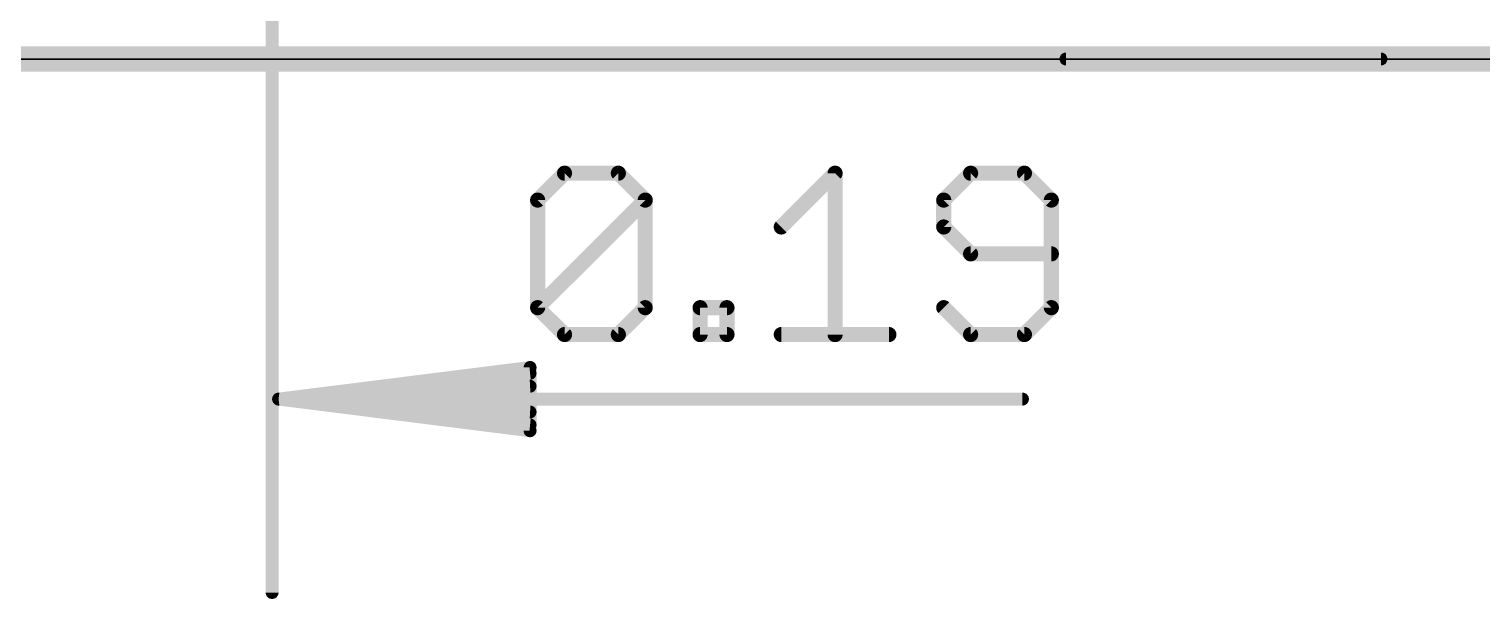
# Model space of a CAD drawing. Extents: x -9.8 to 63.1, y -5.4 to 29.5.
# Drawn here: x 10.5 to 25.15, y -5.44 to 0.3 of the extents above; entities that cross this region are included whole.
import ezdxf

# ---------------------------------------------------------------- set-up
doc = ezdxf.new("R2010")
doc.units = 0
for name, color, linetype in [('1', 12, 'CONTINUOUS'), ('16', 132, 'CONTINUOUS'), ('20', 4, 'CONTINUOUS'), ('47', 253, 'CONTINUOUS')]:
    doc.layers.add(name, color=color, linetype=linetype)

msp = doc.modelspace()

# ---------------------------------------------------------------- linework, layer by layer
at = {"layer": '1', "const_width": 0.254}
msp.add_lwpolyline([(0, 0), (50.8, 0)], dxfattribs=at)
at = {"layer": '16', "const_width": 0.254}
msp.add_lwpolyline([(0, 0), (50.8, 0)], dxfattribs=at)
at = {"layer": '20'}
for p, q in [((48.26, 0), (2.54, 0)), ((2.54, 0), (48.26, 0))]:
    msp.add_line(p, q, dxfattribs=at)
at = {"layer": '47'}
for points, const_width in [([(12.954, 4.699), (12.954, -5.379)], 0.13), ([(24.13, 0), (-9.443, 0)], 0.13), ([(20.955, 0), (63.037, 0)], 0.13), ([(15.6302, -1.4225), (15.9014, -1.1513)], 0.1524), ([(15.9014, -1.1513), (16.4437, -1.1513)], 0.1524), ([(16.4437, -1.1513), (16.7149, -1.4225)], 0.1524), ([(18.0859, -1.6936), (18.6283, -1.1513)], 0.1524), ([(18.6283, -1.1513), (18.6283, -2.7783)], 0.1524), ([(19.9943, -1.1513), (19.7231, -1.4225)], 0.1524), ([(20.5366, -1.1513), (19.9943, -1.1513)], 0.1524), ([(20.8078, -1.4225), (20.5366, -1.1513)], 0.1524), ([(15.6302, -2.5071), (15.6302, -1.4225)], 0.1524), ([(15.6302, -2.5071), (16.7149, -1.4225)], 0.1524), ([(16.7149, -1.4225), (16.7149, -2.5071)], 0.1524), ([(19.7231, -1.4225), (19.7231, -1.6936)], 0.1524), ([(20.8078, -2.5071), (20.8078, -1.4225)], 0.1524), ([(19.7231, -1.6936), (19.9943, -1.9648)], 0.1524), ([(19.9943, -1.9648), (20.8078, -1.9648)], 0.1524), ([(15.9014, -2.7783), (15.6302, -2.5071)], 0.1524), ([(16.7149, -2.5071), (16.4437, -2.7783)], 0.1524), ([(17.2674, -2.7783), (17.2674, -2.5071)], 0.1524), ([(17.2674, -2.5071), (17.5385, -2.5071)], 0.1524), ([(17.5385, -2.5071), (17.5385, -2.7783)], 0.1524), ([(19.7231, -2.5071), (19.9943, -2.7783)], 0.1524), ([(20.5366, -2.7783), (20.8078, -2.5071)], 0.1524), ([(16.4437, -2.7783), (15.9014, -2.7783)], 0.1524), ([(17.5385, -2.7783), (17.2674, -2.7783)], 0.1524), ([(18.0859, -2.7783), (19.1706, -2.7783)], 0.1524), ([(19.9943, -2.7783), (20.5366, -2.7783)], 0.1524), ([(13.019, -3.429), (15.554, -3.1098)], 0.13), ([(15.554, -3.1098), (15.554, -3.7482)], 0.13), ([(13.019, -3.429), (15.554, -3.169)], 0.13), ([(13.019, -3.429), (15.554, -3.299)], 0.13), ([(13.019, -3.429), (20.5168, -3.429)], 0.13), ([(15.554, -3.7482), (13.019, -3.429)], 0.13), ([(15.554, -3.559), (13.019, -3.429)], 0.13), ([(15.554, -3.689), (13.019, -3.429)], 0.13)]:
    msp.add_lwpolyline(points, dxfattribs=dict(at, const_width=const_width))
for points, const_width in [([(20.955, 0.0325, 1), (20.955, -0.0325)], 0.065), ([(24.13, -0.0325, 1), (24.13, 0.0325)], 0.065), ([(15.9014, -1.1132, 1), (15.9014, -1.1894)], 0.0762), ([(15.9283, -1.1783, 1), (15.8744, -1.1244)], 0.0762), ([(16.4706, -1.1244, 1), (16.4168, -1.1783)], 0.0762), ([(16.4437, -1.1894, 1), (16.4437, -1.1132)], 0.0762), ([(18.6664, -1.1513, 1), (18.5902, -1.1513)], 0.0762), ([(18.6552, -1.1783, 1), (18.6013, -1.1244)], 0.0762), ([(19.9943, -1.1132, 1), (19.9943, -1.1894)], 0.0762), ([(20.0212, -1.1783, 1), (19.9673, -1.1244)], 0.0762), ([(20.5635, -1.1244, 1), (20.5096, -1.1783)], 0.0762), ([(20.5366, -1.1894, 1), (20.5366, -1.1132)], 0.0762), ([(15.6683, -1.4225, 1), (15.5921, -1.4225)], 0.0762), ([(15.6033, -1.3955, 1), (15.6571, -1.4494)], 0.0762), ([(16.753, -1.4225, 1), (16.6768, -1.4225)], 0.0762), ([(16.7418, -1.4494, 1), (16.6879, -1.3955)], 0.0762), ([(16.6879, -1.4494, 1), (16.7418, -1.3955)], 0.0762), ([(19.6961, -1.3955, 1), (19.75, -1.4494)], 0.0762), ([(19.7612, -1.4225, 1), (19.685, -1.4225)], 0.0762), ([(20.8459, -1.4225, 1), (20.7697, -1.4225)], 0.0762), ([(20.7808, -1.4494, 1), (20.8347, -1.3955)], 0.0762), ([(18.059, -1.6667, 1), (18.1129, -1.7206)], 0.0762), ([(19.75, -1.6667, 1), (19.6961, -1.7206)], 0.0762), ([(19.685, -1.6936, 1), (19.7612, -1.6936)], 0.0762), ([(19.9943, -1.9267, 1), (19.9943, -2.0029)], 0.0762), ([(19.9673, -1.9917, 1), (20.0212, -1.9379)], 0.0762), ([(20.8078, -2.0029, 1), (20.8078, -1.9267)], 0.0762), ([(15.6571, -2.4802, 1), (15.6033, -2.5341)], 0.0762), ([(15.6033, -2.4802, 1), (15.6571, -2.5341)], 0.0762), ([(15.5921, -2.5071, 1), (15.6683, -2.5071)], 0.0762), ([(16.6768, -2.5071, 1), (16.753, -2.5071)], 0.0762), ([(16.7418, -2.5341, 1), (16.6879, -2.4802)], 0.0762), ([(17.3055, -2.5071, 1), (17.2293, -2.5071)], 0.0762), ([(17.2674, -2.469, 1), (17.2674, -2.5452)], 0.0762), ([(17.5766, -2.5071, 1), (17.5004, -2.5071)], 0.0762), ([(17.5385, -2.5452, 1), (17.5385, -2.469)], 0.0762), ([(19.75, -2.4802, 1), (19.6961, -2.5341)], 0.0762), ([(20.7697, -2.5071, 1), (20.8459, -2.5071)], 0.0762), ([(20.8347, -2.5341, 1), (20.7808, -2.4802)], 0.0762), ([(15.9014, -2.7402, 1), (15.9014, -2.8164)], 0.0762), ([(15.8744, -2.8052, 1), (15.9283, -2.7514)], 0.0762), ([(16.4168, -2.7514, 1), (16.4706, -2.8052)], 0.0762), ([(16.4437, -2.8164, 1), (16.4437, -2.7402)], 0.0762), ([(17.2674, -2.7402, 1), (17.2674, -2.8164)], 0.0762), ([(17.2293, -2.7783, 1), (17.3055, -2.7783)], 0.0762), ([(17.5004, -2.7783, 1), (17.5766, -2.7783)], 0.0762), ([(17.5385, -2.8164, 1), (17.5385, -2.7402)], 0.0762), ([(18.0859, -2.7402, 1), (18.0859, -2.8164)], 0.0762), ([(18.5902, -2.7783, 1), (18.6664, -2.7783)], 0.0762), ([(19.1706, -2.8164, 1), (19.1706, -2.7402)], 0.0762), ([(19.9943, -2.7402, 1), (19.9943, -2.8164)], 0.0762), ([(19.9673, -2.8052, 1), (20.0212, -2.7514)], 0.0762), ([(20.5096, -2.7514, 1), (20.5635, -2.8052)], 0.0762), ([(20.5366, -2.8164, 1), (20.5366, -2.7402)], 0.0762), ([(15.5865, -3.1098, 1), (15.5215, -3.1098)], 0.065), ([(15.5581, -3.142, 1), (15.5499, -3.0775)], 0.065), ([(15.5573, -3.2013, 1), (15.5507, -3.1367)], 0.065), ([(13.019, -3.3965, 1), (13.019, -3.4615)], 0.065), ([(13.0231, -3.3968, 1), (13.0149, -3.4612)], 0.065), ([(13.0173, -3.3965, 1), (13.0207, -3.4615)], 0.065), ([(13.0207, -3.3965, 1), (13.0173, -3.4615)], 0.065), ([(13.0223, -3.3967, 1), (13.0157, -3.4613)], 0.065), ([(13.0157, -3.3967, 1), (13.0223, -3.4613)], 0.065), ([(13.0149, -3.3968, 1), (13.0231, -3.4612)], 0.065), ([(15.5557, -3.3315, 1), (15.5523, -3.2665)], 0.065), ([(20.5168, -3.4615, 1), (20.5168, -3.3965)], 0.065), ([(15.5523, -3.5915, 1), (15.5557, -3.5265)], 0.065), ([(15.5507, -3.7213, 1), (15.5573, -3.6567)], 0.065), ([(15.5215, -3.7482, 1), (15.5865, -3.7482)], 0.065), ([(15.5499, -3.7805, 1), (15.5581, -3.716)], 0.065), ([(12.9215, -5.379, 1), (12.9865, -5.379)], 0.065)]:
    msp.add_lwpolyline(points, format="xyb", dxfattribs=dict(at, const_width=const_width))

doc.saveas('drawing.dxf')
